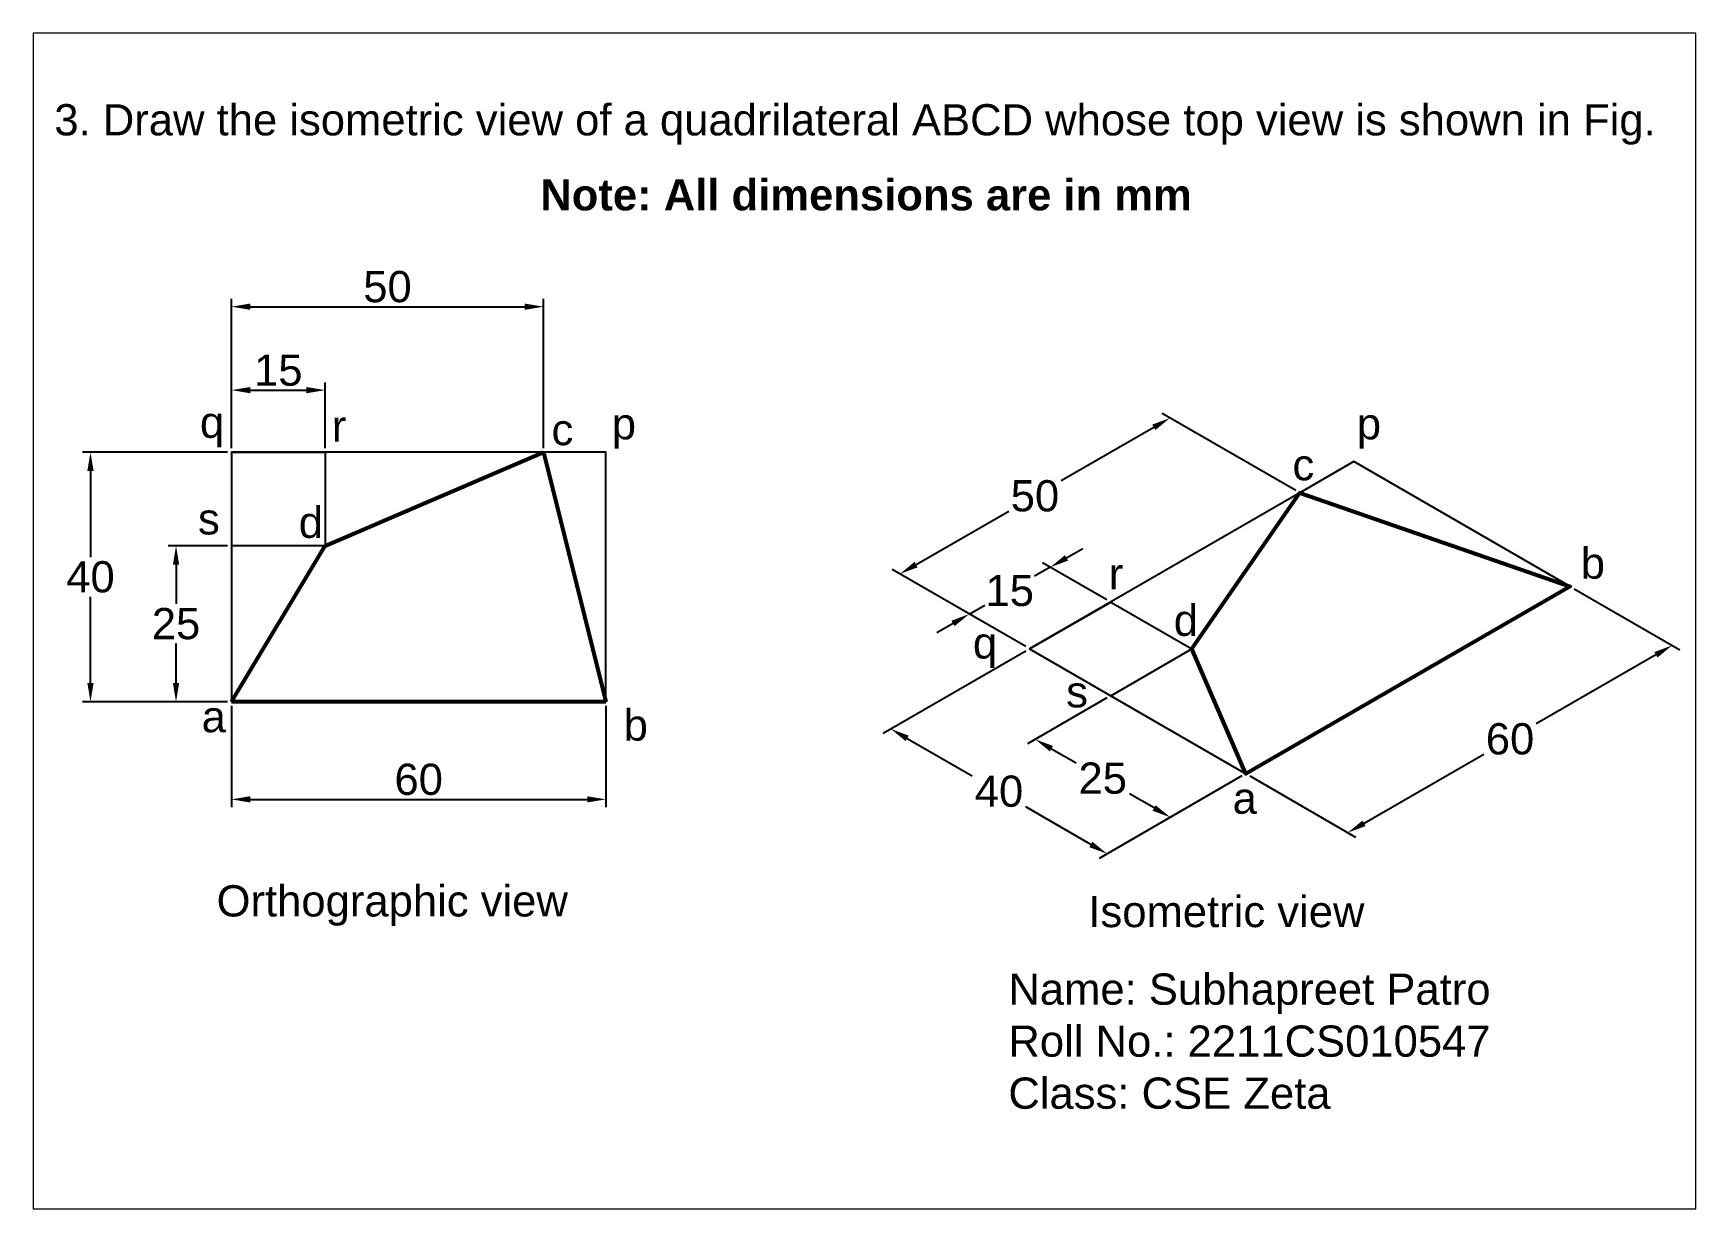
# Paper-space layout 'Layout3' of a CAD drawing. Header units: millimetres. Extents: x 30 to 267, y 21 to 189.
# The model-space entities are those that its viewports show. They can reach past a viewport. Long polylines and large blocks are cut down to what shows.
import ezdxf

# ---------------------------------------------------------------- set-up
doc = ezdxf.new("R2010")
doc.units = ezdxf.units.MM
doc.styles.get("Standard").update_dxf_attribs({"font": 'arial.ttf'})
doc.dimstyles.new('ISO-25', dxfattribs={"dimtxt": 5, "dimasz": 3, "dimexe": 1.25, "dimexo": 0.625, "dimtad": 1, "dimtih": 1, "dimtoh": 1, "dimdec": 0, "dimtxsty": 'Standard', "dimcen": 2.5, "dimadec": 0, "dimazin": 0, "dimtfac": 1, "dimtdec": 0, "dimtmove": 0, "dimatfit": 3, "dimfxl": 1, "dimarcsym": 0})

# ---------------------------------------------------------------- blocks, each defined once
blk = doc.blocks.new('*D9')
at = {"color": 0, "lineweight": -2, "transparency": 16777216}
for p, q in [((670.1, 128.56), (670.1, 139.12)), ((685.1, 128.56), (685.1, 139.12)), ((673.1, 137.87), (682.1, 137.87))]:
    blk.add_line(p, q, dxfattribs=at)
at = {"color": 0, "transparency": 16777216}
for points in [[(673.1, 138.37), (673.1, 137.37), (670.1, 137.87)], [(682.1, 138.37), (682.1, 137.37), (685.1, 137.87)]]:
    blk.add_solid(points, dxfattribs=at)
at = {"layer": 'Defpoints', "color": 0, "transparency": 16777216}
for p in [(685.1, 137.87), (670.1, 127.93), (685.1, 127.93)]:
    blk.add_point(p, dxfattribs=at)
at = {"color": 0, "transparency": 16777216, "insert": (677.6, 141.04), "char_height": 5, "attachment_point": 5}
blk.add_mtext('15', dxfattribs=at)
blk = doc.blocks.new('*D10')
at = {"color": 0, "lineweight": -2, "transparency": 16777216}
for p, q in [((670.1, 128.56), (670.1, 152.49)), ((720.1, 128.56), (720.1, 152.49)), ((673.1, 151.24), (717.1, 151.24))]:
    blk.add_line(p, q, dxfattribs=at)
at = {"color": 0, "transparency": 16777216}
for points in [[(673.1, 151.74), (673.1, 150.74), (670.1, 151.24)], [(717.1, 151.74), (717.1, 150.74), (720.1, 151.24)]]:
    blk.add_solid(points, dxfattribs=at)
at = {"layer": 'Defpoints', "color": 0, "transparency": 16777216}
for p in [(720.1, 151.24), (670.1, 127.93), (720.1, 127.93)]:
    blk.add_point(p, dxfattribs=at)
at = {"color": 0, "transparency": 16777216, "insert": (695.1, 154.42), "char_height": 5, "attachment_point": 5}
blk.add_mtext('50', dxfattribs=at)
blk = doc.blocks.new('*D11')
at = {"color": 0, "lineweight": -2, "transparency": 16777216}
for p, q in [((669.48, 112.93), (659.97, 112.93)), ((661.22, 109.93), (661.22, 103.61)), ((661.22, 90.93), (661.22, 97.26)), ((669.48, 87.93), (659.97, 87.93))]:
    blk.add_line(p, q, dxfattribs=at)
at = {"color": 0, "transparency": 16777216}
for points in [[(660.72, 109.93), (661.72, 109.93), (661.22, 112.93)], [(660.72, 90.93), (661.72, 90.93), (661.22, 87.93)]]:
    blk.add_solid(points, dxfattribs=at)
at = {"layer": 'Defpoints', "color": 0, "transparency": 16777216}
for p in [(670.1, 112.93), (661.22, 87.93), (670.1, 87.93)]:
    blk.add_point(p, dxfattribs=at)
at = {"color": 0, "transparency": 16777216, "insert": (661.22, 100.43), "char_height": 5, "attachment_point": 5}
blk.add_mtext('25', dxfattribs=at)
blk = doc.blocks.new('*D12')
at = {"color": 0, "lineweight": -2, "transparency": 16777216}
for p, q in [((669.48, 127.93), (646.26, 127.93)), ((647.51, 124.93), (647.51, 111.11)), ((647.51, 90.93), (647.51, 104.76)), ((669.48, 87.93), (646.26, 87.93))]:
    blk.add_line(p, q, dxfattribs=at)
at = {"color": 0, "transparency": 16777216}
for points in [[(647.01, 124.93), (648.01, 124.93), (647.51, 127.93)], [(647.01, 90.93), (648.01, 90.93), (647.51, 87.93)]]:
    blk.add_solid(points, dxfattribs=at)
at = {"layer": 'Defpoints', "color": 0, "transparency": 16777216}
for p in [(670.1, 127.93), (647.51, 87.93), (670.1, 87.93)]:
    blk.add_point(p, dxfattribs=at)
at = {"color": 0, "transparency": 16777216, "insert": (647.51, 107.93), "char_height": 5, "attachment_point": 5}
blk.add_mtext('40', dxfattribs=at)
blk = doc.blocks.new('*D13')
at = {"color": 0, "lineweight": -2, "transparency": 16777216}
for p, q in [((670.1, 87.31), (670.1, 71.05)), ((730.1, 87.31), (730.1, 71.05)), ((673.1, 72.3), (727.1, 72.3))]:
    blk.add_line(p, q, dxfattribs=at)
at = {"color": 0, "transparency": 16777216}
for points in [[(673.1, 72.8), (673.1, 71.8), (670.1, 72.3)], [(727.1, 72.8), (727.1, 71.8), (730.1, 72.3)]]:
    blk.add_solid(points, dxfattribs=at)
at = {"layer": 'Defpoints', "color": 0, "transparency": 16777216}
for p in [(670.1, 87.93), (730.1, 87.93), (730.1, 72.3)]:
    blk.add_point(p, dxfattribs=at)
at = {"color": 0, "transparency": 16777216, "insert": (700.1, 75.48), "char_height": 5, "attachment_point": 5}
blk.add_mtext('60', dxfattribs=at)
blk = doc.blocks.new('*D14')
at = {"color": 0, "lineweight": -2, "transparency": 16777216}
for p, q in [((885.21, 106.05), (902.19, 96.25)), ((898.34, 95.47), (879.17, 84.4)), ((851.57, 68.47), (870.74, 79.54)), ((833.25, 76.05), (850.22, 66.25))]:
    blk.add_line(p, q, dxfattribs=at)
at = {"color": 0, "transparency": 16777216}
for points in [[(898.09, 95.9), (898.59, 95.03), (900.94, 96.97)], [(851.32, 68.9), (851.82, 68.03), (848.97, 66.97)]]:
    blk.add_solid(points, dxfattribs=at)
at = {"layer": 'Defpoints', "color": 0, "transparency": 16777216}
for p in [(884.59, 106.41), (900.94, 96.97), (832.63, 76.41)]:
    blk.add_point(p, dxfattribs=at)
at = {"color": 0, "transparency": 16777216, "insert": (874.96, 81.97), "char_height": 5, "attachment_point": 5}
blk.add_mtext('60', dxfattribs=at)
blk = doc.blocks.new('*D15')
at = {"color": 0, "lineweight": -2, "transparency": 16777216}
for p, q in [((810.35, 88.55), (797.63, 81.2)), ((801.48, 80.42), (805.44, 78.14)), ((832, 76.05), (819.28, 68.7)), ((817.93, 70.92), (813.97, 73.21))]:
    blk.add_line(p, q, dxfattribs=at)
at = {"color": 0, "transparency": 16777216}
for points in [[(801.73, 80.86), (801.23, 79.99), (798.88, 81.92)], [(818.18, 71.36), (817.68, 70.49), (820.53, 69.42)]]:
    blk.add_solid(points, dxfattribs=at)
at = {"layer": 'Defpoints', "color": 0, "transparency": 16777216}
for p in [(810.98, 88.91), (832.63, 76.41), (820.53, 69.42)]:
    blk.add_point(p, dxfattribs=at)
at = {"color": 0, "transparency": 16777216, "insert": (809.7, 75.67), "char_height": 5, "attachment_point": 5}
blk.add_mtext('25', dxfattribs=at)
blk = doc.blocks.new('*D16')
at = {"color": 0, "lineweight": -2, "transparency": 16777216}
for p, q in [((797.36, 96.05), (774.51, 82.85)), ((778.36, 82.08), (788.79, 76.06)), ((832, 76.05), (809.15, 62.85)), ((807.81, 65.08), (797.38, 71.09))]:
    blk.add_line(p, q, dxfattribs=at)
at = {"color": 0, "transparency": 16777216}
for points in [[(778.61, 82.51), (778.11, 81.64), (775.76, 83.58)], [(808.06, 65.51), (807.56, 64.64), (810.4, 63.58)]]:
    blk.add_solid(points, dxfattribs=at)
at = {"layer": 'Defpoints', "color": 0, "transparency": 16777216}
for p in [(797.99, 96.41), (832.63, 76.41), (810.4, 63.58)]:
    blk.add_point(p, dxfattribs=at)
at = {"color": 0, "transparency": 16777216, "insert": (793.08, 73.58), "char_height": 5, "attachment_point": 5}
blk.add_mtext('40', dxfattribs=at)
blk = doc.blocks.new('*D17')
at = {"color": 0, "lineweight": -2, "transparency": 16777216}
for p, q in [((803.9, 110.99), (806.49, 112.49)), ((801.3, 109.49), (798.79, 108.05)), ((810.35, 104.27), (800.05, 110.22)), ((797.36, 96.77), (787.06, 102.72)), ((788.31, 101.99), (790.81, 103.44)), ((785.71, 100.49), (783.11, 98.99))]:
    blk.add_line(p, q, dxfattribs=at)
at = {"color": 0, "transparency": 16777216}
for points in [[(803.65, 111.43), (804.15, 110.56), (801.3, 109.49)], [(785.46, 100.93), (785.96, 100.06), (788.31, 101.99)]]:
    blk.add_solid(points, dxfattribs=at)
at = {"layer": 'Defpoints', "color": 0, "transparency": 16777216}
for p in [(801.3, 109.49), (810.98, 103.91), (797.99, 96.41)]:
    blk.add_point(p, dxfattribs=at)
at = {"color": 0, "transparency": 16777216, "insert": (794.8, 105.74), "char_height": 5, "attachment_point": 5}
blk.add_mtext('15', dxfattribs=at)
blk = doc.blocks.new('*D18')
at = {"color": 0, "lineweight": -2, "transparency": 16777216}
for p, q in [((840.66, 121.77), (819.24, 134.14)), ((817.89, 131.91), (803.04, 123.34)), ((779.79, 109.91), (794.64, 118.49)), ((797.36, 96.77), (775.94, 109.14))]:
    blk.add_line(p, q, dxfattribs=at)
at = {"color": 0, "transparency": 16777216}
for points in [[(817.64, 132.35), (818.14, 131.48), (820.49, 133.41)], [(779.54, 110.35), (780.04, 109.48), (777.19, 108.41)]]:
    blk.add_solid(points, dxfattribs=at)
at = {"layer": 'Defpoints', "color": 0, "transparency": 16777216}
for p in [(820.49, 133.41), (841.29, 121.41), (797.99, 96.41)]:
    blk.add_point(p, dxfattribs=at)
at = {"color": 0, "transparency": 16777216, "insert": (798.84, 120.91), "char_height": 5, "attachment_point": 5}
blk.add_mtext('50', dxfattribs=at)

msp = doc.modelspace()

# ---------------------------------------------------------------- linework, layer by layer
for p, q in [((670.1, 127.93), (685.1, 127.93)), ((685.1, 127.93), (685.1, 112.93)), ((730.1, 127.93), (720.1, 127.93)), ((685.1, 112.93), (670.1, 112.93)), ((797.99, 96.41), (810.98, 103.91)), ((810.98, 103.91), (823.97, 96.41)), ((810.98, 88.91), (823.97, 96.41))]:
    msp.add_line(p, q)
at = {"lineweight": 53}
for p, q in [((685.1, 112.93), (720.1, 127.93)), ((720.1, 127.93), (730.1, 87.93)), ((670.1, 87.93), (685.1, 112.93)), ((730.1, 87.93), (670.1, 87.93))]:
    msp.add_line(p, q, dxfattribs=at)
msp.add_lwpolyline([(670.1, 87.93), (730.1, 87.93), (730.1, 127.93), (670.1, 127.93)], close=True)
msp.add_lwpolyline([(832.63, 76.41), (884.59, 106.41), (849.95, 126.41), (841.29, 121.41), (797.99, 96.41), (810.98, 88.91), (832.63, 76.41)])
msp.add_lwpolyline([(823.97, 96.41), (841.29, 121.41), (884.59, 106.41), (832.63, 76.41), (823.97, 96.41)], dxfattribs=at)

# ---------------------------------------------------------------- texts
at = {"char_height": 5, "attachment_point": 1}
for s, width, insert in [('3. Draw the isometric view of a quadrilateral ABCD whose top view is shown in Fig.', 255.2398, (641.72, 183.69)), ('{\\fArial|b1|i0|c0|p34;Note: All dimensions are in mm}', 120.5751, (719.58, 171.67)), ('q', 4.0957, (665.05, 135.22)), ('r', 6.2565, (686.18, 134.61)), ('p', 7.581, (731.04, 134.99)), ('p', 7.581, (850.41, 134.99)), ('c', 4.6729, (721.38, 134.05)), ('c', 4.6729, (840.1, 128.42)), ('s', 3.5487, (664.74, 119.75)), ('d', 4.1272, (680.88, 119.19)), ('b', 6.6213, (886.29, 112.65)), ('r', 6.2565, (810.67, 110.96)), ('d', 4.1272, (821.08, 103.5)), ('q', 4.0957, (788.9, 99.87)), ('s', 3.5487, (803.84, 92.04)), ('a', 4.1182, (665.32, 88.06)), ('b', 6.6213, (732.94, 86.72)), ('a', 4.1182, (830.51, 75)), ('Orthographic view', 63.0219, (667.72, 58.54)), ('Isometric view', 91.3954, (807.4, 56.83)), ('Name: Subhapreet Patro\\PRoll No.: 2211CS010547\\PClass: CSE Zeta', 99.9001, (794.58, 44.4))]:
    msp.add_mtext_dynamic_manual_height_columns(s, width=width, gutter_width=25, heights=[0], dxfattribs=dict(at, insert=insert))

# ---------------------------------------------------------------- dimensions: what is measured, and where the dimension line sits
for p1, p2, distance, picture, middle in [((670.1, 127.93), (720.1, 127.93), 23.3, '*D10', (695.1, 154.42)), ((670.1, 127.93), (685.1, 127.93), 9.93, '*D9', (677.6, 141.04)), ((797.99, 96.41), (841.29, 121.41), 20.8, '*D18', (798.84, 120.91)), ((670.1, 127.93), (670.1, 87.93), -22.59, '*D12', (647.51, 107.93)), ((670.1, 112.93), (670.1, 87.93), -8.88, '*D11', (661.22, 100.43)), ((797.99, 96.41), (810.98, 103.91), 9.68, '*D17', (794.8, 105.74)), ((832.63, 76.41), (884.59, 106.41), -16.35, '*D14', (874.96, 81.97)), ((797.99, 96.41), (832.63, 76.41), -22.22, '*D16', (793.08, 73.58)), ((670.1, 87.93), (730.1, 87.93), -15.63, '*D13', (700.1, 75.48)), ((810.98, 88.91), (832.63, 76.41), -12.1, '*D15', (809.7, 75.67))]:
    dim = msp.add_aligned_dim(p1=p1, p2=p2, distance=distance, dimstyle='ISO-25')
    dim.commit()
    dim.dimension.update_dxf_attribs({"geometry": picture, "text_midpoint": middle})

psp = doc.layouts.new('Layout3')

# ---------------------------------------------------------------- viewports
at = {"layer": '0'}
psp.add_viewport(center=(148.5, 105), size=(237.6, 168), view_center_point=(771.53, 100.88), view_height=188.3454, dxfattribs=at)

doc.saveas('drawing.dxf')
